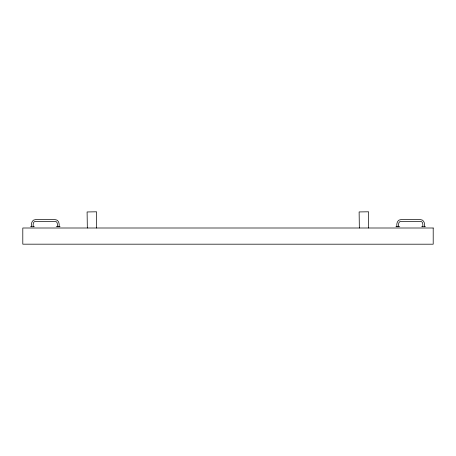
<?xml version="1.0" encoding="UTF-8"?>
<svg xmlns="http://www.w3.org/2000/svg" width="456" height="456" viewBox="0 0 456 456"><rect width="100%" height="100%" fill="white"/><g stroke="black" fill="none" stroke-linecap="round" stroke-linejoin="round"><path stroke-width="0.68" d="M96.586 228L96.586 211.801L87.096 211.96L87.33 228M368.602 228L368.602 211.801L359.123 211.932L359.345 228M30.512 226.712L34.371 226.712M56.225 226.712L60.078 226.712M395.922 226.712L399.775 226.712M421.629 226.712L425.488 226.712M424.411 226.712C425.129 223.885 424.057 219.598 420.5 219.644L400.904 219.638C397.347 219.592 396.275 223.885 396.994 226.717M422.706 226.712C423.008 224.933 423.122 221.354 420.443 221.348L400.961 221.354C398.287 221.359 398.401 224.933 398.704 226.717M59.006 226.712C59.725 223.885 58.653 219.598 55.096 219.644L35.5 219.638C31.937 219.592 30.865 223.885 31.584 226.717M57.296 226.712C57.604 224.933 57.712 221.354 55.039 221.348L35.557 221.354C32.878 221.359 32.992 224.933 33.299 226.717M433.2 228L22.8 228L22.8 244.177L433.2 244.199L433.2 228.017"/></g></svg>
